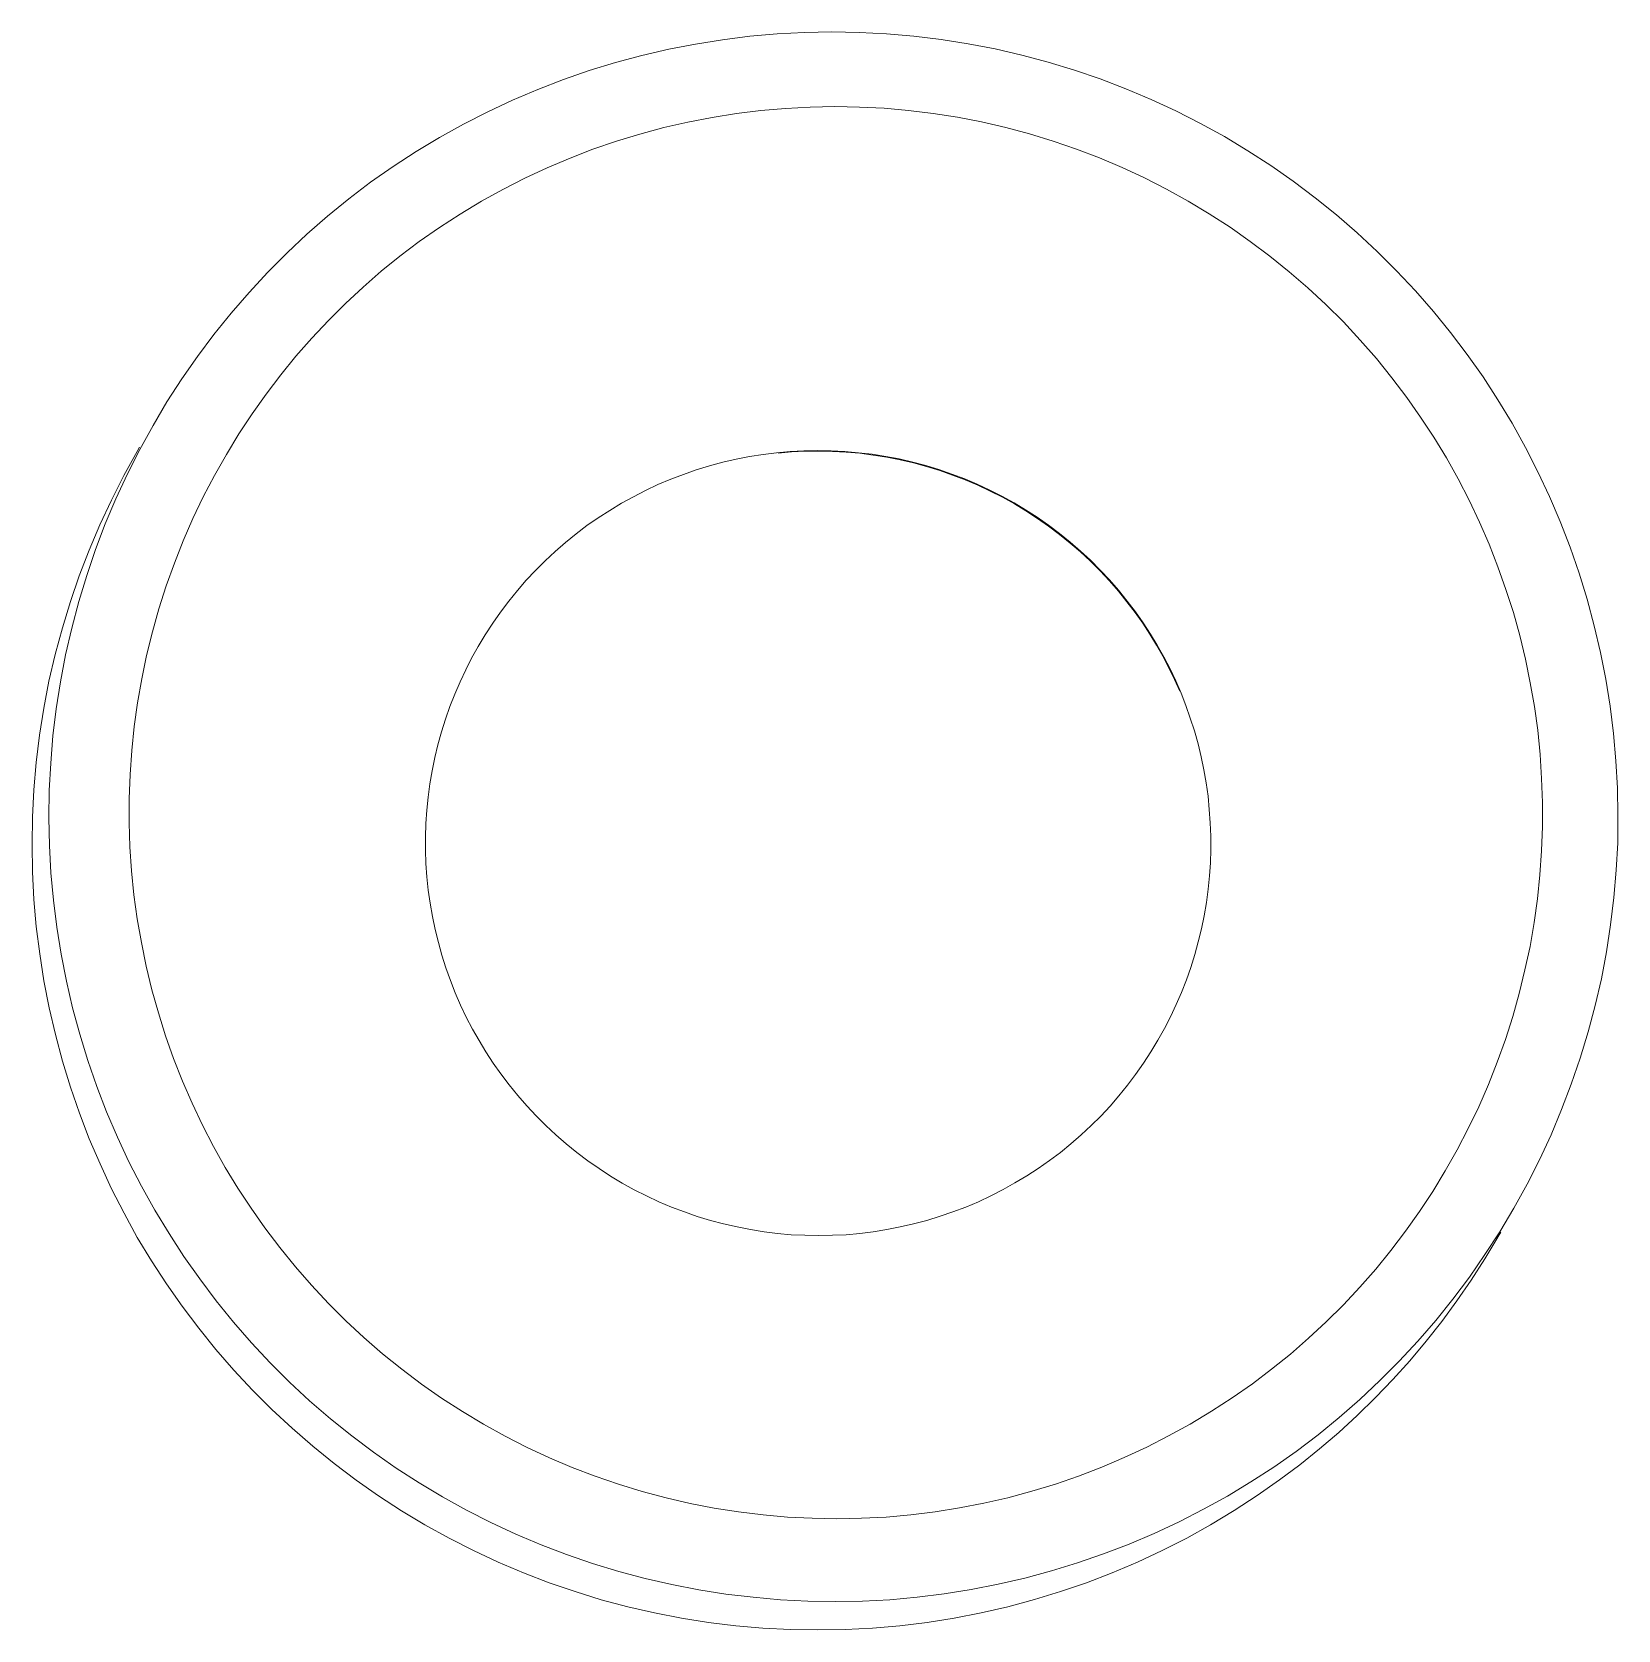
# Model space of a CAD drawing. Header units: millimetres. Extents: x 492 to 7139, y 278 to 5201.
# Drawn here: x 1580.83 to 1590.92, y 3310.41 to 3320.58 of the extents above; entities that cross this region are included whole.
import ezdxf

# ---------------------------------------------------------------- set-up
doc = ezdxf.new("R2010")
doc.units = ezdxf.units.MM
doc.layers.add('ZANO_R', color=7, linetype='Continuous', lineweight=0)

msp = doc.modelspace()

# ---------------------------------------------------------------- linework, layer by layer
at = {"layer": 'ZANO_R'}
for p, q in [((1585.223, 3320.533), (1585.396, 3320.555)), ((1585.396, 3320.555), (1585.57, 3320.57)), ((1585.57, 3320.57), (1585.744, 3320.58)), ((1585.744, 3320.58), (1585.918, 3320.583)), ((1585.918, 3320.583), (1586.093, 3320.58)), ((1586.093, 3320.58), (1586.267, 3320.571)), ((1586.267, 3320.571), (1586.44, 3320.556)), ((1586.44, 3320.556), (1586.614, 3320.535)), ((1586.614, 3320.535), (1586.786, 3320.508)), ((1584.542, 3320.388), (1584.71, 3320.433)), ((1584.71, 3320.433), (1584.88, 3320.473)), ((1584.88, 3320.473), (1585.051, 3320.506)), ((1585.051, 3320.506), (1585.223, 3320.533)), ((1586.786, 3320.508), (1586.957, 3320.475)), ((1586.957, 3320.475), (1587.127, 3320.436)), ((1587.127, 3320.436), (1587.295, 3320.391)), ((1584.21, 3320.28), (1584.375, 3320.337)), ((1584.375, 3320.337), (1584.542, 3320.388)), ((1587.295, 3320.391), (1587.462, 3320.34)), ((1587.462, 3320.34), (1587.627, 3320.284)), ((1584.048, 3320.217), (1584.21, 3320.28)), ((1587.627, 3320.284), (1587.79, 3320.221)), ((1583.729, 3320.075), (1583.887, 3320.149)), ((1583.887, 3320.149), (1584.048, 3320.217)), ((1587.79, 3320.221), (1587.95, 3320.153)), ((1587.95, 3320.153), (1588.108, 3320.08)), ((1583.574, 3319.996), (1583.729, 3320.075)), ((1585.002, 3320.009), (1585.156, 3320.039)), ((1585.156, 3320.039), (1585.311, 3320.064)), ((1585.311, 3320.064), (1585.467, 3320.083)), ((1585.467, 3320.083), (1585.623, 3320.096)), ((1585.623, 3320.096), (1585.78, 3320.105)), ((1585.78, 3320.105), (1585.937, 3320.108)), ((1585.937, 3320.108), (1586.094, 3320.105)), ((1586.094, 3320.105), (1586.251, 3320.097)), ((1586.251, 3320.097), (1586.407, 3320.083)), ((1586.407, 3320.083), (1586.563, 3320.064)), ((1586.563, 3320.064), (1586.718, 3320.04)), ((1586.718, 3320.04), (1586.872, 3320.01)), ((1588.108, 3320.08), (1588.264, 3320.001)), ((1583.422, 3319.911), (1583.574, 3319.996)), ((1584.547, 3319.887), (1584.697, 3319.933)), ((1584.697, 3319.933), (1584.849, 3319.974)), ((1584.849, 3319.974), (1585.002, 3320.009)), ((1586.872, 3320.01), (1587.025, 3319.974)), ((1587.025, 3319.974), (1587.177, 3319.934)), ((1587.177, 3319.934), (1587.327, 3319.888)), ((1588.264, 3320.001), (1588.417, 3319.917)), ((1583.272, 3319.821), (1583.422, 3319.911)), ((1584.252, 3319.78), (1584.398, 3319.836)), ((1584.398, 3319.836), (1584.547, 3319.887)), ((1587.327, 3319.888), (1587.475, 3319.837)), ((1587.475, 3319.837), (1587.622, 3319.781)), ((1588.417, 3319.917), (1588.566, 3319.827)), ((1588.566, 3319.827), (1588.712, 3319.733)), ((1582.983, 3319.626), (1583.126, 3319.726)), ((1583.126, 3319.726), (1583.272, 3319.821)), ((1584.107, 3319.718), (1584.252, 3319.78)), ((1587.622, 3319.781), (1587.766, 3319.72)), ((1588.712, 3319.733), (1588.855, 3319.633)), ((1582.983, 3319.626), (1582.844, 3319.521)), ((1583.825, 3319.581), (1583.965, 3319.652)), ((1583.965, 3319.652), (1584.107, 3319.718)), ((1587.766, 3319.72), (1587.909, 3319.654)), ((1587.909, 3319.654), (1588.049, 3319.582)), ((1588.855, 3319.633), (1588.995, 3319.528)), ((1582.844, 3319.521), (1582.709, 3319.411)), ((1583.688, 3319.505), (1583.825, 3319.581)), ((1588.049, 3319.582), (1588.186, 3319.506)), ((1588.995, 3319.528), (1589.131, 3319.419)), ((1583.422, 3319.339), (1583.553, 3319.424)), ((1583.553, 3319.424), (1583.688, 3319.505)), ((1588.186, 3319.506), (1588.321, 3319.426)), ((1588.321, 3319.426), (1588.453, 3319.34)), ((1589.131, 3319.419), (1589.262, 3319.304)), ((1582.709, 3319.411), (1582.578, 3319.296)), ((1583.293, 3319.249), (1583.422, 3319.339)), ((1588.453, 3319.34), (1588.581, 3319.25)), ((1582.578, 3319.296), (1582.451, 3319.177)), ((1583.17, 3319.156), (1583.293, 3319.249)), ((1588.581, 3319.25), (1588.707, 3319.156)), ((1589.262, 3319.304), (1589.39, 3319.186)), ((1582.451, 3319.177), (1582.328, 3319.053)), ((1583.051, 3319.06), (1583.17, 3319.156)), ((1588.707, 3319.156), (1588.829, 3319.057)), ((1589.39, 3319.186), (1589.513, 3319.063)), ((1582.328, 3319.053), (1582.209, 3318.925)), ((1582.935, 3318.959), (1583.051, 3319.06)), ((1588.829, 3319.057), (1588.947, 3318.955)), ((1589.513, 3319.063), (1589.633, 3318.935)), ((1582.209, 3318.925), (1582.095, 3318.793)), ((1582.823, 3318.855), (1582.935, 3318.959)), ((1588.947, 3318.955), (1589.062, 3318.848)), ((1589.633, 3318.935), (1589.747, 3318.804)), ((1582.714, 3318.746), (1582.823, 3318.855)), ((1589.062, 3318.848), (1589.174, 3318.737)), ((1582.095, 3318.793), (1581.986, 3318.658)), ((1582.609, 3318.634), (1582.714, 3318.746)), ((1589.174, 3318.737), (1589.281, 3318.622)), ((1589.747, 3318.804), (1589.857, 3318.669)), ((1581.986, 3318.658), (1581.882, 3318.518)), ((1582.508, 3318.519), (1582.609, 3318.634)), ((1589.281, 3318.622), (1589.384, 3318.504)), ((1589.857, 3318.669), (1589.962, 3318.53)), ((1581.882, 3318.518), (1581.782, 3318.375)), ((1582.411, 3318.4), (1582.508, 3318.519)), ((1589.384, 3318.504), (1589.483, 3318.382)), ((1589.962, 3318.53), (1590.063, 3318.387)), ((1582.318, 3318.278), (1582.411, 3318.4)), ((1581.782, 3318.375), (1581.687, 3318.229)), ((1589.483, 3318.382), (1589.578, 3318.257)), ((1590.063, 3318.387), (1590.158, 3318.241)), ((1581.687, 3318.229), (1581.598, 3318.079)), ((1582.229, 3318.153), (1582.318, 3318.278)), ((1589.578, 3318.257), (1589.666, 3318.131)), ((1590.158, 3318.241), (1590.248, 3318.092)), ((1582.145, 3318.025), (1582.229, 3318.153)), ((1589.666, 3318.131), (1589.75, 3318.003)), ((1581.598, 3318.079), (1581.514, 3317.926)), ((1582.065, 3317.894), (1582.145, 3318.025)), ((1589.75, 3318.003), (1589.83, 3317.872)), ((1590.248, 3318.092), (1590.333, 3317.939)), ((1581.497, 3317.912), (1581.412, 3317.759)), ((1581.514, 3317.926), (1581.435, 3317.771)), ((1581.497, 3317.912), (1581.513, 3317.94)), ((1581.989, 3317.76), (1582.065, 3317.894)), ((1585.395, 3317.88), (1585.481, 3317.894)), ((1585.481, 3317.894), (1585.567, 3317.905)), ((1585.567, 3317.905), (1585.654, 3317.913)), ((1585.576, 3317.903), (1585.662, 3317.91)), ((1585.654, 3317.913), (1585.741, 3317.917)), ((1585.662, 3317.91), (1585.749, 3317.914)), ((1585.741, 3317.917), (1585.828, 3317.919)), ((1585.749, 3317.914), (1585.836, 3317.915)), ((1585.828, 3317.919), (1585.915, 3317.917)), ((1585.836, 3317.915), (1585.923, 3317.913)), ((1585.915, 3317.917), (1586.002, 3317.913)), ((1585.923, 3317.913), (1586.009, 3317.909)), ((1586.002, 3317.913), (1586.089, 3317.905)), ((1586.009, 3317.909), (1586.096, 3317.901)), ((1586.089, 3317.905), (1586.176, 3317.895)), ((1586.096, 3317.901), (1586.182, 3317.89)), ((1586.176, 3317.895), (1586.262, 3317.881)), ((1586.182, 3317.89), (1586.268, 3317.876)), ((1590.333, 3317.939), (1590.412, 3317.784)), ((1584.974, 3317.767), (1585.056, 3317.796)), ((1585.056, 3317.796), (1585.14, 3317.821)), ((1585.14, 3317.821), (1585.224, 3317.844)), ((1585.224, 3317.844), (1585.309, 3317.864)), ((1585.309, 3317.864), (1585.395, 3317.88)), ((1586.262, 3317.881), (1586.348, 3317.865)), ((1586.268, 3317.876), (1586.353, 3317.859)), ((1586.348, 3317.865), (1586.433, 3317.845)), ((1586.353, 3317.859), (1586.438, 3317.84)), ((1586.433, 3317.845), (1586.517, 3317.823)), ((1586.438, 3317.84), (1586.522, 3317.817)), ((1586.517, 3317.823), (1586.6, 3317.797)), ((1586.522, 3317.817), (1586.605, 3317.791)), ((1586.6, 3317.797), (1586.683, 3317.769)), ((1586.605, 3317.791), (1586.687, 3317.763)), ((1589.83, 3317.872), (1589.905, 3317.738)), ((1581.412, 3317.759), (1581.333, 3317.603)), ((1581.435, 3317.771), (1581.362, 3317.612)), ((1581.918, 3317.624), (1581.989, 3317.76)), ((1584.733, 3317.665), (1584.812, 3317.702)), ((1584.812, 3317.702), (1584.893, 3317.736)), ((1584.893, 3317.736), (1584.974, 3317.767)), ((1586.683, 3317.769), (1586.764, 3317.738)), ((1586.687, 3317.763), (1586.768, 3317.732)), ((1586.764, 3317.738), (1586.844, 3317.704)), ((1586.768, 3317.732), (1586.848, 3317.698)), ((1586.844, 3317.704), (1586.924, 3317.667)), ((1586.848, 3317.698), (1586.927, 3317.661)), ((1589.905, 3317.738), (1589.975, 3317.602)), ((1590.412, 3317.784), (1590.486, 3317.626)), ((1581.333, 3317.603), (1581.259, 3317.445)), ((1581.362, 3317.612), (1581.294, 3317.452)), ((1581.852, 3317.486), (1581.918, 3317.624)), ((1584.58, 3317.583), (1584.656, 3317.625)), ((1584.656, 3317.625), (1584.733, 3317.665)), ((1586.924, 3317.667), (1587.001, 3317.628)), ((1586.927, 3317.661), (1587.004, 3317.621)), ((1587.001, 3317.628), (1587.078, 3317.586)), ((1587.004, 3317.621), (1587.08, 3317.579)), ((1587.078, 3317.586), (1587.152, 3317.541)), ((1589.975, 3317.602), (1590.041, 3317.463)), ((1590.486, 3317.626), (1590.555, 3317.466)), ((1581.791, 3317.345), (1581.852, 3317.486)), ((1584.36, 3317.441), (1584.432, 3317.491)), ((1584.432, 3317.491), (1584.505, 3317.538)), ((1584.505, 3317.538), (1584.58, 3317.583)), ((1587.08, 3317.579), (1587.154, 3317.534)), ((1587.152, 3317.541), (1587.226, 3317.494)), ((1587.154, 3317.534), (1587.227, 3317.487)), ((1587.226, 3317.494), (1587.297, 3317.444)), ((1587.227, 3317.487), (1587.298, 3317.437)), ((1581.259, 3317.445), (1581.191, 3317.285)), ((1581.294, 3317.452), (1581.232, 3317.289)), ((1584.224, 3317.334), (1584.291, 3317.388)), ((1584.291, 3317.388), (1584.36, 3317.441)), ((1587.297, 3317.444), (1587.367, 3317.391)), ((1587.298, 3317.437), (1587.368, 3317.385)), ((1587.367, 3317.391), (1587.435, 3317.336)), ((1587.368, 3317.385), (1587.435, 3317.33)), ((1590.041, 3317.463), (1590.102, 3317.322)), ((1590.555, 3317.466), (1590.617, 3317.303)), ((1581.191, 3317.285), (1581.129, 3317.122)), ((1581.232, 3317.289), (1581.176, 3317.124)), ((1581.734, 3317.202), (1581.791, 3317.345)), ((1584.158, 3317.277), (1584.224, 3317.334)), ((1587.435, 3317.336), (1587.501, 3317.279)), ((1587.435, 3317.33), (1587.501, 3317.273)), ((1590.102, 3317.322), (1590.158, 3317.179)), ((1590.617, 3317.303), (1590.674, 3317.139)), ((1581.682, 3317.058), (1581.734, 3317.202)), ((1584.033, 3317.156), (1584.094, 3317.217)), ((1584.094, 3317.217), (1584.158, 3317.277)), ((1587.501, 3317.279), (1587.564, 3317.22)), ((1587.501, 3317.273), (1587.564, 3317.214)), ((1587.564, 3317.22), (1587.626, 3317.158)), ((1587.564, 3317.214), (1587.626, 3317.153)), ((1590.158, 3317.179), (1590.209, 3317.035)), ((1581.129, 3317.122), (1581.072, 3316.957)), ((1581.176, 3317.124), (1581.125, 3316.957)), ((1583.917, 3317.027), (1583.974, 3317.093)), ((1583.974, 3317.093), (1584.033, 3317.156)), ((1587.626, 3317.158), (1587.686, 3317.095)), ((1587.626, 3317.153), (1587.685, 3317.089)), ((1587.685, 3317.089), (1587.742, 3317.024)), ((1587.686, 3317.095), (1587.743, 3317.029)), ((1590.674, 3317.139), (1590.726, 3316.972)), ((1581.636, 3316.912), (1581.682, 3317.058)), ((1583.862, 3316.96), (1583.917, 3317.027)), ((1587.742, 3317.024), (1587.797, 3316.956)), ((1587.743, 3317.029), (1587.798, 3316.961)), ((1590.209, 3317.035), (1590.256, 3316.888)), ((1581.072, 3316.957), (1581.021, 3316.79)), ((1581.125, 3316.957), (1581.081, 3316.789)), ((1581.594, 3316.764), (1581.636, 3316.912)), ((1583.76, 3316.819), (1583.81, 3316.89)), ((1583.81, 3316.89), (1583.862, 3316.96)), ((1587.797, 3316.956), (1587.85, 3316.887)), ((1587.798, 3316.961), (1587.851, 3316.892)), ((1587.85, 3316.887), (1587.897, 3316.82)), ((1587.851, 3316.892), (1587.9, 3316.822)), ((1590.256, 3316.888), (1590.297, 3316.741)), ((1590.726, 3316.972), (1590.771, 3316.804)), ((1581.021, 3316.79), (1580.976, 3316.621)), ((1581.081, 3316.789), (1581.042, 3316.619)), ((1583.712, 3316.746), (1583.76, 3316.819)), ((1587.897, 3316.82), (1587.942, 3316.751)), ((1587.9, 3316.822), (1587.946, 3316.751)), ((1590.771, 3316.804), (1590.811, 3316.634)), ((1581.557, 3316.615), (1581.594, 3316.764)), ((1583.668, 3316.672), (1583.626, 3316.598)), ((1583.668, 3316.672), (1583.712, 3316.746)), ((1587.942, 3316.751), (1587.985, 3316.681)), ((1587.946, 3316.751), (1587.99, 3316.679)), ((1587.985, 3316.681), (1588.025, 3316.609)), ((1587.99, 3316.679), (1588.032, 3316.605)), ((1590.297, 3316.741), (1590.333, 3316.591)), ((1580.976, 3316.621), (1580.936, 3316.451)), ((1581.042, 3316.619), (1581.009, 3316.447)), ((1581.526, 3316.465), (1581.557, 3316.615)), ((1583.626, 3316.598), (1583.588, 3316.522)), ((1588.025, 3316.609), (1588.064, 3316.536)), ((1588.032, 3316.605), (1588.071, 3316.529)), ((1590.333, 3316.591), (1590.364, 3316.441)), ((1590.811, 3316.634), (1590.844, 3316.463)), ((1583.588, 3316.522), (1583.552, 3316.446)), ((1588.064, 3316.536), (1588.099, 3316.462)), ((1588.071, 3316.529), (1588.107, 3316.452)), ((1580.936, 3316.451), (1580.903, 3316.28)), ((1581.009, 3316.447), (1580.982, 3316.275)), ((1581.5, 3316.314), (1581.526, 3316.465)), ((1583.518, 3316.368), (1583.487, 3316.289)), ((1583.552, 3316.446), (1583.518, 3316.368)), ((1588.099, 3316.462), (1588.133, 3316.387)), ((1588.107, 3316.452), (1588.141, 3316.375)), ((1588.141, 3316.375), (1588.172, 3316.296)), ((1590.364, 3316.441), (1590.39, 3316.29)), ((1590.844, 3316.463), (1590.872, 3316.291)), ((1580.903, 3316.28), (1580.876, 3316.107)), ((1580.982, 3316.275), (1580.961, 3316.102)), ((1581.479, 3316.162), (1581.5, 3316.314)), ((1583.487, 3316.289), (1583.459, 3316.209)), ((1588.172, 3316.296), (1588.2, 3316.216)), ((1590.39, 3316.29), (1590.411, 3316.138)), ((1590.872, 3316.291), (1590.894, 3316.118)), ((1581.463, 3316.009), (1581.479, 3316.162)), ((1583.459, 3316.209), (1583.434, 3316.128)), ((1588.2, 3316.216), (1588.226, 3316.135)), ((1580.876, 3316.107), (1580.855, 3315.934)), ((1580.961, 3316.102), (1580.947, 3315.928)), ((1583.434, 3316.128), (1583.411, 3316.046)), ((1588.226, 3316.135), (1588.249, 3316.053)), ((1590.411, 3316.138), (1590.426, 3315.985)), ((1590.894, 3316.118), (1590.909, 3315.944)), ((1581.452, 3315.856), (1581.463, 3316.009)), ((1583.391, 3315.964), (1583.374, 3315.881)), ((1583.411, 3316.046), (1583.391, 3315.964)), ((1588.249, 3316.053), (1588.269, 3315.97)), ((1588.269, 3315.97), (1588.287, 3315.887)), ((1590.426, 3315.985), (1590.436, 3315.832)), ((1580.855, 3315.934), (1580.84, 3315.76)), ((1580.947, 3315.928), (1580.938, 3315.754)), ((1581.446, 3315.703), (1581.452, 3315.856)), ((1583.374, 3315.881), (1583.36, 3315.797)), ((1588.287, 3315.887), (1588.301, 3315.803)), ((1590.909, 3315.944), (1590.919, 3315.77)), ((1580.84, 3315.76), (1580.831, 3315.586)), ((1580.938, 3315.754), (1580.935, 3315.58)), ((1583.36, 3315.797), (1583.349, 3315.713)), ((1588.301, 3315.803), (1588.313, 3315.719)), ((1590.436, 3315.832), (1590.441, 3315.679)), ((1590.919, 3315.77), (1590.922, 3315.596)), ((1581.446, 3315.549), (1581.446, 3315.703)), ((1583.349, 3315.713), (1583.341, 3315.629)), ((1588.313, 3315.719), (1588.321, 3315.635)), ((1590.441, 3315.679), (1590.441, 3315.525)), ((1580.831, 3315.586), (1580.828, 3315.411)), ((1580.935, 3315.58), (1580.939, 3315.406)), ((1583.341, 3315.629), (1583.335, 3315.544)), ((1588.321, 3315.635), (1588.327, 3315.55)), ((1590.922, 3315.596), (1590.92, 3315.421)), ((1581.451, 3315.396), (1581.446, 3315.549)), ((1583.335, 3315.544), (1583.332, 3315.459)), ((1583.332, 3315.459), (1583.332, 3315.375)), ((1588.327, 3315.55), (1588.33, 3315.465)), ((1588.33, 3315.465), (1588.33, 3315.38)), ((1590.441, 3315.525), (1590.436, 3315.372)), ((1580.828, 3315.411), (1580.831, 3315.237)), ((1580.939, 3315.406), (1580.948, 3315.231)), ((1581.461, 3315.243), (1581.451, 3315.396)), ((1583.332, 3315.375), (1583.335, 3315.29)), ((1588.33, 3315.38), (1588.328, 3315.295)), ((1590.436, 3315.372), (1590.425, 3315.219)), ((1590.92, 3315.421), (1590.911, 3315.247)), ((1583.335, 3315.29), (1583.341, 3315.205)), ((1588.328, 3315.295), (1588.322, 3315.211)), ((1590.911, 3315.247), (1590.896, 3315.074)), ((1580.831, 3315.237), (1580.84, 3315.062)), ((1580.948, 3315.231), (1580.964, 3315.058)), ((1581.477, 3315.09), (1581.461, 3315.243)), ((1583.341, 3315.205), (1583.35, 3315.121)), ((1588.322, 3315.211), (1588.314, 3315.126)), ((1590.425, 3315.219), (1590.409, 3315.066)), ((1580.84, 3315.062), (1580.855, 3314.889)), ((1580.964, 3315.058), (1580.985, 3314.885)), ((1581.498, 3314.938), (1581.477, 3315.09)), ((1583.35, 3315.121), (1583.362, 3315.037)), ((1588.314, 3315.126), (1588.302, 3315.042)), ((1590.409, 3315.066), (1590.388, 3314.914)), ((1590.896, 3315.074), (1590.875, 3314.901)), ((1583.362, 3315.037), (1583.376, 3314.953)), ((1583.376, 3314.953), (1583.394, 3314.87)), ((1588.288, 3314.958), (1588.271, 3314.875)), ((1588.302, 3315.042), (1588.288, 3314.958)), ((1580.855, 3314.889), (1580.877, 3314.715)), ((1580.985, 3314.885), (1581.013, 3314.713)), ((1581.524, 3314.787), (1581.498, 3314.938)), ((1583.394, 3314.87), (1583.414, 3314.788)), ((1588.271, 3314.875), (1588.251, 3314.792)), ((1590.388, 3314.914), (1590.362, 3314.763)), ((1590.875, 3314.901), (1590.848, 3314.728)), ((1581.555, 3314.636), (1581.524, 3314.787)), ((1583.414, 3314.788), (1583.437, 3314.706)), ((1588.251, 3314.792), (1588.228, 3314.711)), ((1590.362, 3314.763), (1590.33, 3314.613)), ((1580.877, 3314.715), (1580.904, 3314.543)), ((1581.013, 3314.713), (1581.047, 3314.542)), ((1581.591, 3314.487), (1581.555, 3314.636)), ((1583.437, 3314.706), (1583.462, 3314.626)), ((1588.228, 3314.711), (1588.203, 3314.629)), ((1590.848, 3314.728), (1590.816, 3314.557)), ((1580.904, 3314.543), (1580.937, 3314.372)), ((1581.047, 3314.542), (1581.086, 3314.372)), ((1583.462, 3314.626), (1583.491, 3314.546)), ((1583.491, 3314.546), (1583.522, 3314.467)), ((1588.175, 3314.549), (1588.144, 3314.47)), ((1588.203, 3314.629), (1588.175, 3314.549)), ((1590.33, 3314.613), (1590.294, 3314.464)), ((1590.816, 3314.557), (1590.777, 3314.387)), ((1581.632, 3314.34), (1581.591, 3314.487)), ((1583.522, 3314.467), (1583.556, 3314.389)), ((1588.144, 3314.47), (1588.11, 3314.392)), ((1590.294, 3314.464), (1590.252, 3314.316)), ((1580.937, 3314.372), (1580.977, 3314.202)), ((1581.086, 3314.372), (1581.132, 3314.204)), ((1581.678, 3314.193), (1581.632, 3314.34)), ((1583.556, 3314.389), (1583.592, 3314.313)), ((1588.11, 3314.392), (1588.074, 3314.315)), ((1590.777, 3314.387), (1590.732, 3314.219)), ((1583.592, 3314.313), (1583.631, 3314.237)), ((1583.631, 3314.237), (1583.673, 3314.163)), ((1588.035, 3314.24), (1587.994, 3314.166)), ((1588.074, 3314.315), (1588.035, 3314.24)), ((1590.252, 3314.316), (1590.205, 3314.17)), ((1580.977, 3314.202), (1581.022, 3314.033)), ((1581.132, 3314.204), (1581.183, 3314.037)), ((1581.729, 3314.049), (1581.678, 3314.193)), ((1583.673, 3314.163), (1583.717, 3314.091)), ((1587.994, 3314.166), (1587.949, 3314.091)), ((1590.205, 3314.17), (1590.154, 3314.025)), ((1590.732, 3314.219), (1590.682, 3314.052)), ((1581.022, 3314.033), (1581.073, 3313.866)), ((1581.183, 3314.037), (1581.24, 3313.872)), ((1581.786, 3313.906), (1581.729, 3314.049)), ((1583.717, 3314.091), (1583.763, 3314.02)), ((1587.949, 3314.091), (1587.902, 3314.019)), ((1590.154, 3314.025), (1590.097, 3313.883)), ((1590.682, 3314.052), (1590.625, 3313.887)), ((1583.763, 3314.02), (1583.812, 3313.951)), ((1583.812, 3313.951), (1583.865, 3313.881)), ((1587.852, 3313.948), (1587.8, 3313.879)), ((1587.902, 3314.019), (1587.852, 3313.948)), ((1581.073, 3313.866), (1581.13, 3313.701)), ((1581.24, 3313.872), (1581.303, 3313.71)), ((1581.847, 3313.765), (1581.786, 3313.906)), ((1583.865, 3313.881), (1583.92, 3313.813)), ((1587.8, 3313.879), (1587.746, 3313.812)), ((1590.097, 3313.883), (1590.036, 3313.742)), ((1590.625, 3313.887), (1590.563, 3313.724)), ((1581.912, 3313.626), (1581.847, 3313.765)), ((1583.92, 3313.813), (1583.977, 3313.748)), ((1583.977, 3313.748), (1584.036, 3313.684)), ((1587.689, 3313.746), (1587.63, 3313.683)), ((1587.746, 3313.812), (1587.689, 3313.746)), ((1590.036, 3313.742), (1589.969, 3313.604)), ((1590.563, 3313.724), (1590.496, 3313.563)), ((1581.13, 3313.701), (1581.192, 3313.538)), ((1581.303, 3313.71), (1581.371, 3313.549)), ((1581.983, 3313.49), (1581.912, 3313.626)), ((1584.036, 3313.684), (1584.098, 3313.622)), ((1584.098, 3313.622), (1584.162, 3313.563)), ((1587.569, 3313.622), (1587.505, 3313.563)), ((1587.63, 3313.683), (1587.569, 3313.622)), ((1581.192, 3313.538), (1581.261, 3313.378)), ((1581.371, 3313.549), (1581.445, 3313.391)), ((1584.162, 3313.563), (1584.228, 3313.506)), ((1587.505, 3313.563), (1587.44, 3313.506)), ((1589.969, 3313.604), (1589.899, 3313.468)), ((1590.496, 3313.563), (1590.422, 3313.405)), ((1582.058, 3313.356), (1581.983, 3313.49)), ((1584.228, 3313.506), (1584.296, 3313.451)), ((1584.296, 3313.451), (1584.366, 3313.398)), ((1587.373, 3313.452), (1587.304, 3313.4)), ((1587.44, 3313.506), (1587.373, 3313.452)), ((1589.899, 3313.468), (1589.823, 3313.334)), ((1581.261, 3313.378), (1581.334, 3313.219)), ((1581.445, 3313.391), (1581.525, 3313.236)), ((1582.138, 3313.225), (1582.058, 3313.356)), ((1584.366, 3313.398), (1584.437, 3313.349)), ((1584.437, 3313.349), (1584.51, 3313.301)), ((1587.159, 3313.302), (1587.232, 3313.35)), ((1587.232, 3313.35), (1587.304, 3313.4)), ((1589.823, 3313.334), (1589.743, 3313.203)), ((1590.422, 3313.405), (1590.344, 3313.249)), ((1581.334, 3313.219), (1581.414, 3313.064)), ((1581.525, 3313.236), (1581.61, 3313.084)), ((1582.222, 3313.097), (1582.138, 3313.225)), ((1584.51, 3313.301), (1584.585, 3313.256)), ((1584.585, 3313.256), (1584.661, 3313.214)), ((1584.661, 3313.214), (1584.739, 3313.175)), ((1586.93, 3313.175), (1587.008, 3313.215)), ((1587.008, 3313.215), (1587.084, 3313.257)), ((1587.084, 3313.257), (1587.159, 3313.302)), ((1590.344, 3313.249), (1590.259, 3313.097)), ((1584.739, 3313.175), (1584.818, 3313.138)), ((1584.818, 3313.138), (1584.899, 3313.104)), ((1586.771, 3313.104), (1586.851, 3313.138)), ((1586.851, 3313.138), (1586.93, 3313.175)), ((1589.743, 3313.203), (1589.659, 3313.075)), ((1581.414, 3313.064), (1581.498, 3312.911)), ((1581.61, 3313.084), (1581.7, 3312.935)), ((1582.31, 3312.971), (1582.222, 3313.097)), ((1584.899, 3313.104), (1584.98, 3313.073)), ((1584.98, 3313.073), (1585.062, 3313.044)), ((1585.062, 3313.044), (1585.146, 3313.019)), ((1585.146, 3313.019), (1585.23, 3312.996)), ((1586.439, 3312.997), (1586.523, 3313.019)), ((1586.523, 3313.019), (1586.607, 3313.045)), ((1586.607, 3313.045), (1586.689, 3313.073)), ((1586.689, 3313.073), (1586.771, 3313.104)), ((1589.659, 3313.075), (1589.57, 3312.95)), ((1590.259, 3313.097), (1590.17, 3312.947)), ((1581.498, 3312.911), (1581.588, 3312.762)), ((1581.7, 3312.935), (1581.795, 3312.789)), ((1582.405, 3312.846), (1582.31, 3312.971)), ((1585.23, 3312.996), (1585.315, 3312.977)), ((1585.315, 3312.977), (1585.401, 3312.96)), ((1585.401, 3312.96), (1585.487, 3312.946)), ((1585.487, 3312.946), (1585.573, 3312.936)), ((1585.573, 3312.936), (1585.66, 3312.928)), ((1585.66, 3312.928), (1585.747, 3312.924)), ((1585.747, 3312.924), (1585.835, 3312.922)), ((1585.835, 3312.922), (1585.922, 3312.924)), ((1585.922, 3312.924), (1586.009, 3312.928)), ((1586.009, 3312.928), (1586.096, 3312.936)), ((1586.096, 3312.936), (1586.182, 3312.947)), ((1586.182, 3312.947), (1586.269, 3312.96)), ((1586.269, 3312.96), (1586.354, 3312.977)), ((1586.354, 3312.977), (1586.439, 3312.997)), ((1589.57, 3312.95), (1589.477, 3312.828)), ((1590.074, 3312.774), (1590.157, 3312.912)), ((1590.17, 3312.947), (1590.075, 3312.801)), ((1590.176, 3312.945), (1590.149, 3312.899)), ((1582.504, 3312.724), (1582.405, 3312.846)), ((1589.477, 3312.828), (1589.38, 3312.709)), ((1581.588, 3312.762), (1581.683, 3312.615)), ((1581.795, 3312.789), (1581.895, 3312.646)), ((1582.607, 3312.606), (1582.504, 3312.724)), ((1589.38, 3312.709), (1589.279, 3312.593)), ((1590.075, 3312.801), (1589.976, 3312.658)), ((1589.987, 3312.638), (1590.074, 3312.774)), ((1581.683, 3312.615), (1581.783, 3312.472)), ((1581.895, 3312.646), (1582, 3312.507)), ((1582.714, 3312.491), (1582.607, 3312.606)), ((1589.976, 3312.658), (1589.871, 3312.518)), ((1589.896, 3312.506), (1589.987, 3312.638)), ((1582, 3312.507), (1582.11, 3312.372)), ((1589.279, 3312.593), (1589.174, 3312.481)), ((1589.871, 3312.518), (1589.762, 3312.382)), ((1589.801, 3312.376), (1589.896, 3312.506)), ((1581.783, 3312.472), (1581.889, 3312.333)), ((1582.825, 3312.38), (1582.714, 3312.491)), ((1589.174, 3312.481), (1589.065, 3312.373)), ((1581.889, 3312.333), (1581.998, 3312.197)), ((1582.11, 3312.372), (1582.225, 3312.24)), ((1582.94, 3312.273), (1582.825, 3312.38)), ((1589.065, 3312.373), (1588.952, 3312.269)), ((1589.762, 3312.382), (1589.648, 3312.25)), ((1589.701, 3312.25), (1589.801, 3312.376)), ((1581.998, 3312.197), (1582.113, 3312.066)), ((1582.225, 3312.24), (1582.344, 3312.113)), ((1583.059, 3312.17), (1582.94, 3312.273)), ((1588.952, 3312.269), (1588.837, 3312.168)), ((1589.648, 3312.25), (1589.53, 3312.122)), ((1589.597, 3312.126), (1589.701, 3312.25)), ((1582.344, 3312.113), (1582.467, 3311.99)), ((1583.181, 3312.072), (1583.059, 3312.17)), ((1588.837, 3312.168), (1588.717, 3312.072)), ((1589.53, 3312.122), (1589.407, 3311.999)), ((1589.49, 3312.007), (1589.597, 3312.126)), ((1582.113, 3312.066), (1582.232, 3311.938)), ((1583.306, 3311.977), (1583.181, 3312.072)), ((1588.717, 3312.072), (1588.595, 3311.979)), ((1589.407, 3311.999), (1589.279, 3311.88)), ((1589.378, 3311.891), (1589.49, 3312.007)), ((1582.232, 3311.938), (1582.355, 3311.815)), ((1582.467, 3311.99), (1582.595, 3311.871)), ((1583.435, 3311.887), (1583.306, 3311.977)), ((1588.466, 3311.889), (1588.334, 3311.804)), ((1588.595, 3311.979), (1588.466, 3311.889)), ((1589.263, 3311.778), (1589.378, 3311.891)), ((1582.355, 3311.815), (1582.483, 3311.696)), ((1582.595, 3311.871), (1582.727, 3311.757)), ((1583.567, 3311.802), (1583.435, 3311.887)), ((1583.702, 3311.721), (1583.567, 3311.802)), ((1588.334, 3311.804), (1588.2, 3311.723)), ((1589.279, 3311.88), (1589.148, 3311.765)), ((1582.483, 3311.696), (1582.615, 3311.581)), ((1582.727, 3311.757), (1582.863, 3311.648)), ((1583.839, 3311.645), (1583.702, 3311.721)), ((1588.2, 3311.723), (1588.062, 3311.647)), ((1589.148, 3311.765), (1589.013, 3311.655)), ((1589.145, 3311.669), (1589.263, 3311.778)), ((1582.863, 3311.648), (1583.002, 3311.543)), ((1583.979, 3311.574), (1583.839, 3311.645)), ((1588.062, 3311.647), (1587.923, 3311.576)), ((1589.013, 3311.655), (1588.874, 3311.549)), ((1589.022, 3311.564), (1589.145, 3311.669)), ((1582.615, 3311.581), (1582.751, 3311.471)), ((1583.002, 3311.543), (1583.145, 3311.443)), ((1584.121, 3311.508), (1583.979, 3311.574)), ((1584.266, 3311.447), (1584.121, 3311.508)), ((1587.78, 3311.509), (1587.636, 3311.448)), ((1587.923, 3311.576), (1587.78, 3311.509)), ((1588.731, 3311.449), (1588.874, 3311.549)), ((1588.897, 3311.464), (1589.022, 3311.564)), ((1582.751, 3311.471), (1582.89, 3311.366)), ((1583.145, 3311.443), (1583.291, 3311.348)), ((1584.412, 3311.391), (1584.266, 3311.447)), ((1584.561, 3311.34), (1584.412, 3311.391)), ((1587.489, 3311.392), (1587.341, 3311.341)), ((1587.636, 3311.448), (1587.489, 3311.392)), ((1588.585, 3311.354), (1588.731, 3311.449)), ((1588.768, 3311.367), (1588.897, 3311.464)), ((1582.89, 3311.366), (1583.033, 3311.266)), ((1583.291, 3311.348), (1583.441, 3311.259)), ((1584.711, 3311.294), (1584.561, 3311.34)), ((1584.863, 3311.253), (1584.711, 3311.294)), ((1587.191, 3311.295), (1587.039, 3311.254)), ((1587.341, 3311.341), (1587.191, 3311.295)), ((1588.436, 3311.264), (1588.585, 3311.354)), ((1588.625, 3311.267), (1588.768, 3311.367)), ((1583.033, 3311.266), (1583.179, 3311.171)), ((1583.441, 3311.259), (1583.594, 3311.175)), ((1585.016, 3311.218), (1584.863, 3311.253)), ((1585.17, 3311.188), (1585.016, 3311.218)), ((1585.325, 3311.164), (1585.17, 3311.188)), ((1586.732, 3311.189), (1586.577, 3311.164)), ((1586.886, 3311.219), (1586.732, 3311.189)), ((1587.039, 3311.254), (1586.886, 3311.219)), ((1588.128, 3311.1), (1588.283, 3311.18)), ((1588.283, 3311.18), (1588.436, 3311.264)), ((1588.479, 3311.172), (1588.625, 3311.267)), ((1583.179, 3311.171), (1583.329, 3311.081)), ((1583.329, 3311.081), (1583.482, 3310.997)), ((1583.594, 3311.175), (1583.749, 3311.096)), ((1583.749, 3311.096), (1583.907, 3311.022)), ((1585.481, 3311.145), (1585.325, 3311.164)), ((1585.637, 3311.131), (1585.481, 3311.145)), ((1585.794, 3311.123), (1585.637, 3311.131)), ((1585.951, 3311.12), (1585.794, 3311.123)), ((1586.108, 3311.123), (1585.951, 3311.12)), ((1586.265, 3311.131), (1586.108, 3311.123)), ((1586.421, 3311.145), (1586.265, 3311.131)), ((1586.577, 3311.164), (1586.421, 3311.145)), ((1587.97, 3311.027), (1588.128, 3311.1)), ((1588.177, 3310.997), (1588.329, 3311.082)), ((1588.329, 3311.082), (1588.479, 3311.172)), ((1583.482, 3310.997), (1583.637, 3310.918)), ((1583.907, 3311.022), (1584.068, 3310.954)), ((1587.81, 3310.958), (1587.97, 3311.027)), ((1588.021, 3310.918), (1588.177, 3310.997)), ((1583.637, 3310.918), (1583.795, 3310.844)), ((1584.068, 3310.954), (1584.23, 3310.892)), ((1584.23, 3310.892), (1584.395, 3310.836)), ((1587.482, 3310.839), (1587.647, 3310.896)), ((1587.647, 3310.896), (1587.81, 3310.958)), ((1587.863, 3310.844), (1588.021, 3310.918)), ((1583.795, 3310.844), (1583.956, 3310.776)), ((1583.956, 3310.776), (1584.119, 3310.713)), ((1584.395, 3310.836), (1584.562, 3310.785)), ((1584.562, 3310.785), (1584.731, 3310.74)), ((1587.147, 3310.742), (1587.316, 3310.788)), ((1587.316, 3310.788), (1587.482, 3310.839)), ((1587.539, 3310.713), (1587.702, 3310.776)), ((1587.702, 3310.776), (1587.863, 3310.844)), ((1584.119, 3310.713), (1584.284, 3310.656)), ((1584.731, 3310.74), (1584.901, 3310.701)), ((1584.901, 3310.701), (1585.072, 3310.668)), ((1586.634, 3310.642), (1586.806, 3310.67)), ((1586.806, 3310.67), (1586.977, 3310.703)), ((1586.977, 3310.703), (1587.147, 3310.742)), ((1587.374, 3310.657), (1587.539, 3310.713)), ((1584.284, 3310.656), (1584.451, 3310.605)), ((1584.451, 3310.605), (1584.62, 3310.56)), ((1585.072, 3310.668), (1585.244, 3310.641)), ((1585.244, 3310.641), (1585.417, 3310.62)), ((1585.417, 3310.62), (1585.591, 3310.605)), ((1585.591, 3310.605), (1585.765, 3310.596)), ((1585.765, 3310.596), (1585.939, 3310.593)), ((1585.939, 3310.593), (1586.113, 3310.596)), ((1586.113, 3310.596), (1586.288, 3310.605)), ((1586.288, 3310.605), (1586.461, 3310.621)), ((1586.461, 3310.621), (1586.634, 3310.642)), ((1587.039, 3310.56), (1587.208, 3310.606)), ((1587.208, 3310.606), (1587.374, 3310.657)), ((1584.62, 3310.56), (1584.79, 3310.521)), ((1584.79, 3310.521), (1584.961, 3310.488)), ((1584.961, 3310.488), (1585.133, 3310.46)), ((1586.525, 3310.46), (1586.698, 3310.488)), ((1586.698, 3310.488), (1586.869, 3310.521)), ((1586.869, 3310.521), (1587.039, 3310.56)), ((1585.133, 3310.46), (1585.307, 3310.439)), ((1585.307, 3310.439), (1585.48, 3310.424)), ((1585.48, 3310.424), (1585.655, 3310.415)), ((1585.655, 3310.415), (1585.829, 3310.412)), ((1585.829, 3310.412), (1586.004, 3310.415)), ((1586.004, 3310.415), (1586.178, 3310.424)), ((1586.178, 3310.424), (1586.352, 3310.439)), ((1586.352, 3310.439), (1586.525, 3310.46))]:
    msp.add_line(p, q, dxfattribs=at)

doc.saveas('drawing.dxf')
